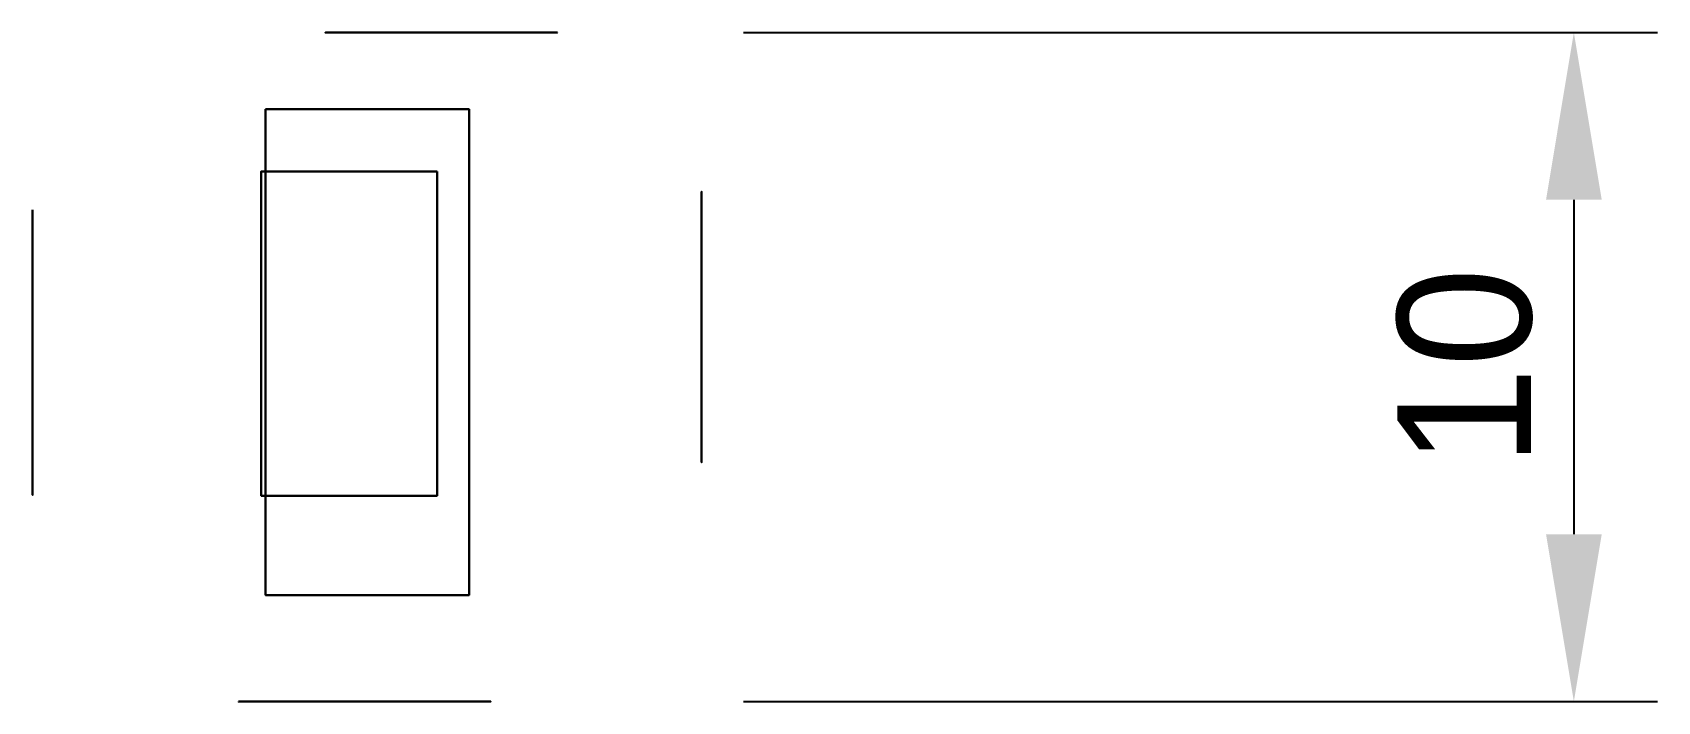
# Model space of a CAD drawing. Extents: x 2735.8 to 2760.1, y -149.8 to -139.8.
import ezdxf

# ---------------------------------------------------------------- set-up
doc = ezdxf.new("R2010")
doc.units = 12
doc.header["$LTSCALE"] = 3
doc.layers.get('0').update_dxf_attribs({"lineweight": 30})
doc.styles.get("Standard").update_dxf_attribs({"font": 'cdm.shx'})
doc.dimstyles.new('ISO-25', dxfattribs={"dimtxt": 2, "dimasz": 2.5, "dimexe": 1.25, "dimexo": 0.625, "dimtad": 1, "dimtoh": 1, "dimtxsty": 'Standard', "dimcen": 0, "dimadec": 0, "dimazin": 0, "dimtfac": 1, "dimtmove": 0, "dimatfit": 3, "dimfxl": 1, "dimarcsym": 0})

# ---------------------------------------------------------------- blocks, each defined once
blk = doc.blocks.new('*D9')
at = {"color": 0, "lineweight": -2, "ltscale": 0.05}
for p, q in [((2746.432, -139.759), (2760.096, -139.759)), ((2758.846, -142.259), (2758.846, -147.259)), ((2746.432, -149.759), (2760.096, -149.759))]:
    blk.add_line(p, q, dxfattribs=at)
at = {"color": 0, "ltscale": 0.05}
for points in [[(2758.43, -142.259), (2759.263, -142.259), (2758.846, -139.759)], [(2758.43, -147.259), (2759.263, -147.259), (2758.846, -149.759)]]:
    blk.add_solid(points, dxfattribs=at)
at = {"layer": 'Defpoints', "color": 0, "ltscale": 0.05}
for p in [(2745.807, -139.759), (2745.807, -149.759), (2758.846, -149.759)]:
    blk.add_point(p, dxfattribs=at)
at = {"color": 0, "ltscale": 0.05, "insert": (2757.221, -144.759), "char_height": 2, "attachment_point": 5, "rotation": 90}
blk.add_mtext('10', dxfattribs=at)

msp = doc.modelspace()

# ---------------------------------------------------------------- linework, layer by layer
at = {"ltscale": 0.05, "extrusion": (0, 1, 0), "elevation": -139.759}
msp.add_lwpolyline([(-2743.653, 2.654), (-2740.184, 2.654), (-2740.184, 6.123), (-2743.653, 6.123)], close=True, dxfattribs=at)
at = {"ltscale": 0.05, "extrusion": (0, 0, -1)}
msp.add_lwpolyline([(-2739.29, -140.906), (-2739.29, -148.167), (-2742.332, -148.167), (-2742.332, -140.906)], close=True, dxfattribs=at)
at = {"ltscale": 0.05, "elevation": 10}
msp.add_lwpolyline([(2741.855, -141.836), (2741.855, -146.682), (2739.227, -146.682), (2739.227, -141.836)], close=True, dxfattribs=at)
at = {"ltscale": 0.05, "extrusion": (1, 0, 0), "elevation": 2745.807}
msp.add_lwpolyline([(-142.139, 3.214), (-142.139, 7.257), (-146.183, 7.257), (-146.183, 3.214)], close=True, dxfattribs=at)
at = {"ltscale": 0.05, "extrusion": (-1, 0, 0), "elevation": -2735.807}
msp.add_lwpolyline([(142.407, 6.085), (146.671, 6.085), (146.671, 3.543), (142.407, 3.543)], close=True, dxfattribs=at)
at = {"ltscale": 0.05, "extrusion": (0, -1, 0), "elevation": 149.759}
msp.add_lwpolyline([(2738.885, 7.104), (2742.657, 7.104), (2742.657, 3.332), (2738.885, 3.332)], close=True, dxfattribs=at)

# ---------------------------------------------------------------- dimensions: what is measured, and where the dimension line sits
at = {"ltscale": 0.05}
dim = msp.add_linear_dim(base=(2758.846, -149.759), p1=(2745.807, -139.759), p2=(2745.807, -149.759), angle=90, dimstyle='ISO-25', dxfattribs=at)
dim.commit()
dim.dimension.update_dxf_attribs({"geometry": '*D9', "text_midpoint": (2757.221, -144.759)})

doc.saveas('drawing.dxf')
